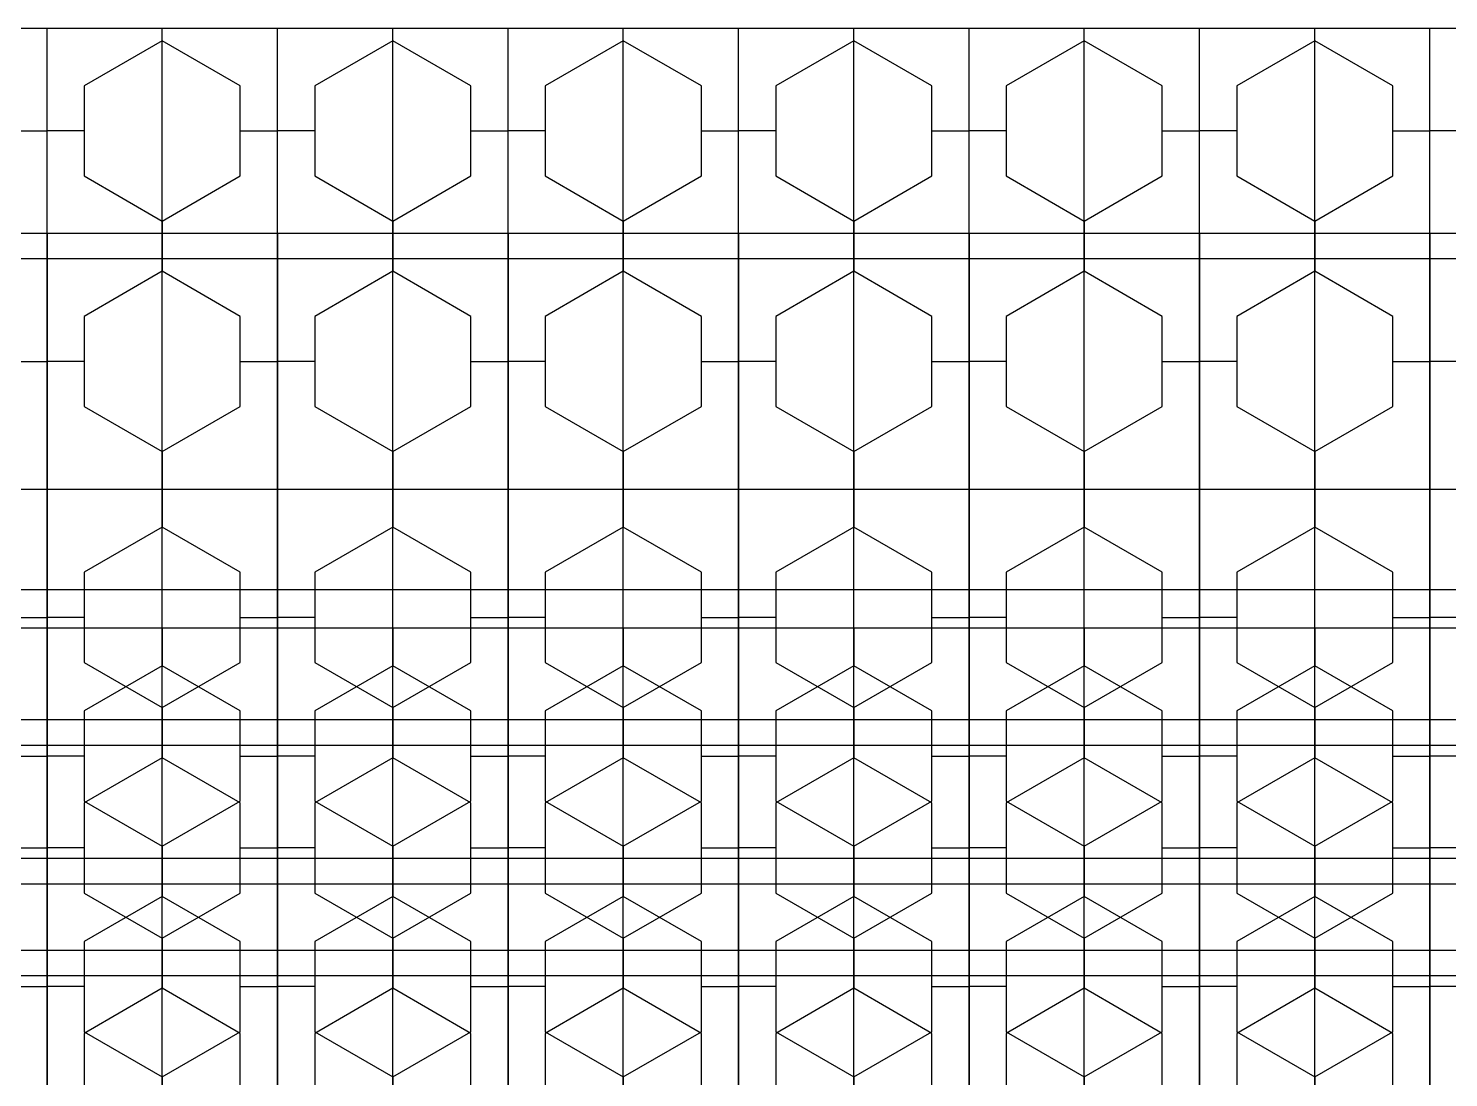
# Model space of a CAD drawing. Header units: metres. Extents: x -1744 to -758, y -4183 to -3914.
# Drawn here: x -838.519 to -835.858, y -4091.92 to -4089.954 of the extents above; entities that cross this region are included whole.
import ezdxf

# ---------------------------------------------------------------- set-up
doc = ezdxf.new("R2010")
doc.units = ezdxf.units.M
doc.layers.add('A-ID', color=11, linetype='Continuous')
doc.layers.add('WALL', color=7, linetype='Continuous')
doc.layers.add('by block', color=252, linetype='Continuous', lineweight=30)

# ---------------------------------------------------------------- blocks, each defined once
blk = doc.blocks.new('A$C1C9B1590')
at = {"layer": 'A-ID', "color": 250}
for p, q in [((767.0044, 93.009), (766.5725, 93.009)), ((767.4362, 93.009), (767.0044, 93.009)), ((767.0044, 89.6786), (767.0044, 93.009)), ((767.0044, 89.6786), (767.0044, 93.009)), ((767.2203, 89.2699), (767.2203, 93.009)), ((767.4362, 89.6786), (767.4362, 93.009)), ((767.4362, 89.6786), (767.4362, 93.009)), ((767.8681, 93.009), (767.4362, 93.009)), ((767.6521, 89.2699), (767.6521, 93.009)), ((767.8681, 89.6786), (767.8681, 93.009)), ((768.2999, 93.009), (767.8681, 93.009)), ((767.8681, 89.6786), (767.8681, 93.009)), ((768.084, 89.2699), (768.084, 93.009)), ((768.2999, 89.6786), (768.2999, 93.009)), ((768.7318, 93.009), (768.2999, 93.009)), ((768.2999, 89.6786), (768.2999, 93.009)), ((768.5158, 89.2699), (768.5158, 93.009)), ((768.7318, 89.6786), (768.7318, 93.009)), ((768.7318, 89.6786), (768.7318, 93.009)), ((769.1636, 93.009), (768.7318, 93.009)), ((768.9477, 89.2699), (768.9477, 93.009)), ((769.1636, 89.6786), (769.1636, 93.009)), ((769.5954, 93.009), (769.1636, 93.009)), ((769.1636, 89.6786), (769.1636, 93.009)), ((769.3795, 89.2699), (769.3795, 93.009)), ((769.5954, 89.6786), (769.5954, 93.009)), ((770.0273, 93.009), (769.5954, 93.009)), ((769.5954, 89.6786), (769.5954, 93.009)), ((767.2203, 92.9858), (767.074, 92.9014)), ((767.3666, 92.9014), (767.2203, 92.9858)), ((767.2203, 89.2467), (767.2203, 92.9858)), ((767.6521, 92.9858), (767.5059, 92.9014)), ((767.7984, 92.9014), (767.6521, 92.9858)), ((767.6521, 89.2467), (767.6521, 92.9858)), ((768.084, 92.9858), (767.9377, 92.9014)), ((768.2303, 92.9014), (768.084, 92.9858)), ((768.084, 89.2467), (768.084, 92.9858)), ((768.5158, 92.9858), (768.3696, 92.9014)), ((768.6621, 92.9014), (768.5158, 92.9858)), ((768.5158, 89.2467), (768.5158, 92.9858)), ((768.9477, 92.9858), (768.8014, 92.9014)), ((769.0939, 92.9014), (768.9477, 92.9858)), ((768.9477, 89.2467), (768.9477, 92.9858)), ((769.3795, 92.9858), (769.2333, 92.9014)), ((769.5258, 92.9014), (769.3795, 92.9858)), ((769.3795, 89.2467), (769.3795, 92.9858)), ((767.074, 92.9014), (767.074, 92.7325)), ((767.3666, 92.7325), (767.3666, 92.9014)), ((767.5059, 92.9014), (767.5059, 92.7325)), ((767.7984, 92.7325), (767.7984, 92.9014)), ((767.9377, 92.9014), (767.9377, 92.7325)), ((768.2303, 92.7325), (768.2303, 92.9014)), ((768.3696, 92.9014), (768.3696, 92.7325)), ((768.6621, 92.7325), (768.6621, 92.9014)), ((768.8014, 92.9014), (768.8014, 92.7325)), ((769.0939, 92.7325), (769.0939, 92.9014)), ((769.2333, 92.9014), (769.2333, 92.7325)), ((769.5258, 92.7325), (769.5258, 92.9014)), ((766.9347, 92.8169), (767.0044, 92.8169)), ((767.074, 92.8169), (767.0044, 92.8169)), ((767.3666, 92.8169), (767.4362, 92.8169)), ((767.5059, 92.8169), (767.4362, 92.8169)), ((767.7984, 92.8169), (767.8681, 92.8169)), ((767.9377, 92.8169), (767.8681, 92.8169)), ((768.2303, 92.8169), (768.2999, 92.8169)), ((768.3696, 92.8169), (768.2999, 92.8169)), ((768.6621, 92.8169), (768.7318, 92.8169)), ((768.8014, 92.8169), (768.7318, 92.8169)), ((769.0939, 92.8169), (769.1636, 92.8169)), ((769.2333, 92.8169), (769.1636, 92.8169)), ((769.5258, 92.8169), (769.5954, 92.8169)), ((769.6651, 92.8169), (769.5954, 92.8169)), ((767.074, 92.7325), (767.2203, 92.648)), ((767.2203, 92.648), (767.3666, 92.7325)), ((767.5059, 92.7325), (767.6521, 92.648)), ((767.6521, 92.648), (767.7984, 92.7325)), ((767.9377, 92.7325), (768.084, 92.648)), ((768.084, 92.648), (768.2303, 92.7325)), ((768.3696, 92.7325), (768.5158, 92.648)), ((768.5158, 92.648), (768.6621, 92.7325)), ((768.8014, 92.7325), (768.9477, 92.648)), ((768.9477, 92.648), (769.0939, 92.7325)), ((769.2333, 92.7325), (769.3795, 92.648)), ((769.3795, 92.648), (769.5258, 92.7325)), ((767.2203, 92.648), (767.2203, 92.5771)), ((767.6521, 92.648), (767.6521, 92.5771)), ((768.084, 92.648), (768.084, 92.5771)), ((768.5158, 92.648), (768.5158, 92.5771)), ((768.9477, 92.648), (768.9477, 92.5771)), ((769.3795, 92.648), (769.3795, 92.5771)), ((767.0044, 92.6249), (766.5725, 92.6249)), ((767.0044, 92.6249), (767.0044, 92.1453)), ((767.0044, 92.6249), (767.0044, 92.1453)), ((767.4362, 92.6249), (767.0044, 92.6249)), ((767.2203, 92.6249), (767.2203, 92.554)), ((767.4362, 92.6249), (767.4362, 92.1453)), ((767.4362, 92.6249), (767.4362, 92.1453)), ((767.8681, 92.6249), (767.4362, 92.6249)), ((767.6521, 92.6249), (767.6521, 92.554)), ((767.8681, 92.6249), (767.8681, 92.1453)), ((768.2999, 92.6249), (767.8681, 92.6249)), ((767.8681, 92.6249), (767.8681, 92.1453)), ((768.084, 92.6249), (768.084, 92.554)), ((768.7318, 92.6249), (768.2999, 92.6249)), ((768.2999, 92.6249), (768.2999, 92.1453)), ((768.2999, 92.6249), (768.2999, 92.1453)), ((768.5158, 92.6249), (768.5158, 92.554)), ((768.7318, 92.6249), (768.7318, 92.1453)), ((769.1636, 92.6249), (768.7318, 92.6249)), ((768.7318, 92.6249), (768.7318, 92.1453)), ((768.9477, 92.6249), (768.9477, 92.554)), ((769.5954, 92.6249), (769.1636, 92.6249)), ((769.1636, 92.6249), (769.1636, 92.1453)), ((769.1636, 92.6249), (769.1636, 92.1453)), ((769.3795, 92.6249), (769.3795, 92.554)), ((769.5954, 92.6249), (769.5954, 92.1453)), ((769.5954, 92.6249), (769.5954, 92.1453)), ((770.0273, 92.6249), (769.5954, 92.6249)), ((767.0044, 92.5771), (766.5725, 92.5771)), ((767.0044, 89.2467), (767.0044, 92.5771)), ((767.0044, 89.2467), (767.0044, 92.5771)), ((767.4362, 92.5771), (767.0044, 92.5771)), ((767.4362, 89.2467), (767.4362, 92.5771)), ((767.8681, 92.5771), (767.4362, 92.5771)), ((767.4362, 89.2467), (767.4362, 92.5771)), ((768.2999, 92.5771), (767.8681, 92.5771)), ((767.8681, 89.2467), (767.8681, 92.5771)), ((767.8681, 89.2467), (767.8681, 92.5771)), ((768.2999, 89.2467), (768.2999, 92.5771)), ((768.7318, 92.5771), (768.2999, 92.5771)), ((768.2999, 89.2467), (768.2999, 92.5771)), ((769.1636, 92.5771), (768.7318, 92.5771)), ((768.7318, 89.2467), (768.7318, 92.5771)), ((768.7318, 89.2467), (768.7318, 92.5771)), ((769.1636, 89.2467), (769.1636, 92.5771)), ((769.1636, 89.2467), (769.1636, 92.5771)), ((769.5954, 92.5771), (769.1636, 92.5771)), ((770.0273, 92.5771), (769.5954, 92.5771)), ((769.5954, 89.2467), (769.5954, 92.5771)), ((769.5954, 89.2467), (769.5954, 92.5771)), ((767.2203, 92.554), (767.074, 92.4695)), ((767.3666, 92.4695), (767.2203, 92.554)), ((767.6521, 92.554), (767.5059, 92.4695)), ((767.7984, 92.4695), (767.6521, 92.554)), ((768.084, 92.554), (767.9377, 92.4695)), ((768.2303, 92.4695), (768.084, 92.554)), ((768.5158, 92.554), (768.3696, 92.4695)), ((768.6621, 92.4695), (768.5158, 92.554)), ((768.9477, 92.554), (768.8014, 92.4695)), ((769.0939, 92.4695), (768.9477, 92.554)), ((769.3795, 92.554), (769.2333, 92.4695)), ((769.5258, 92.4695), (769.3795, 92.554)), ((767.074, 92.4695), (767.074, 92.3006)), ((767.3666, 92.3006), (767.3666, 92.4695)), ((767.5059, 92.4695), (767.5059, 92.3006)), ((767.7984, 92.3006), (767.7984, 92.4695)), ((767.9377, 92.4695), (767.9377, 92.3006)), ((768.2303, 92.3006), (768.2303, 92.4695)), ((768.3696, 92.4695), (768.3696, 92.3006)), ((768.6621, 92.3006), (768.6621, 92.4695)), ((768.8014, 92.4695), (768.8014, 92.3006)), ((769.0939, 92.3006), (769.0939, 92.4695)), ((769.2333, 92.4695), (769.2333, 92.3006)), ((769.5258, 92.3006), (769.5258, 92.4695)), ((766.9347, 92.3851), (767.0044, 92.3851)), ((767.074, 92.3851), (767.0044, 92.3851)), ((767.3666, 92.3851), (767.4362, 92.3851)), ((767.5059, 92.3851), (767.4362, 92.3851)), ((767.7984, 92.3851), (767.8681, 92.3851)), ((767.9377, 92.3851), (767.8681, 92.3851)), ((768.2303, 92.3851), (768.2999, 92.3851)), ((768.3696, 92.3851), (768.2999, 92.3851)), ((768.6621, 92.3851), (768.7318, 92.3851)), ((768.8014, 92.3851), (768.7318, 92.3851)), ((769.0939, 92.3851), (769.1636, 92.3851)), ((769.2333, 92.3851), (769.1636, 92.3851)), ((769.5258, 92.3851), (769.5954, 92.3851)), ((769.6651, 92.3851), (769.5954, 92.3851)), ((767.074, 92.3006), (767.2203, 92.2162)), ((767.2203, 92.2162), (767.3666, 92.3006)), ((767.5059, 92.3006), (767.6521, 92.2162)), ((767.6521, 92.2162), (767.7984, 92.3006)), ((767.9377, 92.3006), (768.084, 92.2162)), ((768.084, 92.2162), (768.2303, 92.3006)), ((768.3696, 92.3006), (768.5158, 92.2162)), ((768.5158, 92.2162), (768.6621, 92.3006)), ((768.8014, 92.3006), (768.9477, 92.2162)), ((768.9477, 92.2162), (769.0939, 92.3006)), ((769.2333, 92.3006), (769.3795, 92.2162)), ((769.3795, 92.2162), (769.5258, 92.3006)), ((767.2203, 92.2162), (767.2203, 92.1453)), ((767.6521, 92.2162), (767.6521, 92.1453)), ((768.084, 92.2162), (768.084, 92.1453)), ((768.5158, 92.2162), (768.5158, 92.1453)), ((768.9477, 92.2162), (768.9477, 92.1453)), ((769.3795, 92.2162), (769.3795, 92.1453)), ((767.0044, 92.1453), (766.5725, 92.1453)), ((767.0044, 92.1453), (766.5725, 92.1453)), ((767.0044, 92.1453), (767.0044, 91.6657)), ((767.4362, 92.1453), (767.0044, 92.1453)), ((767.4362, 92.1453), (767.0044, 92.1453)), ((767.0044, 92.1453), (767.0044, 91.6657)), ((767.2203, 92.1453), (767.2203, 92.0744)), ((767.8681, 92.1453), (767.4362, 92.1453)), ((767.4362, 92.1453), (767.4362, 91.6657)), ((767.4362, 92.1453), (767.4362, 91.6657)), ((767.8681, 92.1453), (767.4362, 92.1453)), ((767.6521, 92.1453), (767.6521, 92.0744)), ((767.8681, 92.1453), (767.8681, 91.6657)), ((768.2999, 92.1453), (767.8681, 92.1453)), ((768.2999, 92.1453), (767.8681, 92.1453)), ((767.8681, 92.1453), (767.8681, 91.6657)), ((768.084, 92.1453), (768.084, 92.0744)), ((768.2999, 92.1453), (768.2999, 91.6657)), ((768.7318, 92.1453), (768.2999, 92.1453)), ((768.2999, 92.1453), (768.2999, 91.6657)), ((768.7318, 92.1453), (768.2999, 92.1453)), ((768.5158, 92.1453), (768.5158, 92.0744)), ((768.7318, 92.1453), (768.7318, 91.6657)), ((769.1636, 92.1453), (768.7318, 92.1453)), ((769.1636, 92.1453), (768.7318, 92.1453)), ((768.7318, 92.1453), (768.7318, 91.6657)), ((768.9477, 92.1453), (768.9477, 92.0744)), ((769.1636, 92.1453), (769.1636, 91.6657)), ((769.5954, 92.1453), (769.1636, 92.1453)), ((769.1636, 92.1453), (769.1636, 91.6657)), ((769.5954, 92.1453), (769.1636, 92.1453)), ((769.3795, 92.1453), (769.3795, 92.0744)), ((769.5954, 92.1453), (769.5954, 91.6657)), ((769.5954, 92.1453), (769.5954, 91.6657)), ((770.0273, 92.1453), (769.5954, 92.1453)), ((770.0273, 92.1453), (769.5954, 92.1453)), ((767.2203, 92.0744), (767.074, 91.99)), ((767.3666, 91.99), (767.2203, 92.0744)), ((767.6521, 92.0744), (767.5059, 91.99)), ((767.7984, 91.99), (767.6521, 92.0744)), ((768.084, 92.0744), (767.9377, 91.99)), ((768.2303, 91.99), (768.084, 92.0744)), ((768.5158, 92.0744), (768.3696, 91.99)), ((768.6621, 91.99), (768.5158, 92.0744)), ((768.9477, 92.0744), (768.8014, 91.99)), ((769.0939, 91.99), (768.9477, 92.0744)), ((769.3795, 92.0744), (769.2333, 91.99)), ((769.5258, 91.99), (769.3795, 92.0744)), ((767.074, 91.99), (767.074, 91.8211)), ((767.3666, 91.8211), (767.3666, 91.99)), ((767.5059, 91.99), (767.5059, 91.8211)), ((767.7984, 91.8211), (767.7984, 91.99)), ((767.9377, 91.99), (767.9377, 91.8211)), ((768.2303, 91.8211), (768.2303, 91.99)), ((768.3696, 91.99), (768.3696, 91.8211)), ((768.6621, 91.8211), (768.6621, 91.99)), ((768.8014, 91.99), (768.8014, 91.8211)), ((769.0939, 91.8211), (769.0939, 91.99)), ((769.2333, 91.99), (769.2333, 91.8211)), ((769.5258, 91.8211), (769.5258, 91.99)), ((766.9347, 91.9055), (767.0044, 91.9055)), ((767.074, 91.9055), (767.0044, 91.9055)), ((767.3666, 91.9055), (767.4362, 91.9055)), ((767.5059, 91.9055), (767.4362, 91.9055)), ((767.7984, 91.9055), (767.8681, 91.9055)), ((767.9377, 91.9055), (767.8681, 91.9055)), ((768.2303, 91.9055), (768.2999, 91.9055)), ((768.3696, 91.9055), (768.2999, 91.9055)), ((768.6621, 91.9055), (768.7318, 91.9055)), ((768.8014, 91.9055), (768.7318, 91.9055)), ((769.0939, 91.9055), (769.1636, 91.9055)), ((769.2333, 91.9055), (769.1636, 91.9055)), ((769.5258, 91.9055), (769.5954, 91.9055)), ((769.6651, 91.9055), (769.5954, 91.9055)), ((767.0044, 91.8855), (766.5725, 91.8855)), ((767.0044, 91.8855), (767.0044, 91.4059)), ((767.0044, 91.8855), (767.0044, 91.4059)), ((767.4362, 91.8855), (767.0044, 91.8855)), ((767.2203, 91.8855), (767.2203, 91.8146)), ((767.8681, 91.8855), (767.4362, 91.8855)), ((767.4362, 91.8855), (767.4362, 91.4059)), ((767.4362, 91.8855), (767.4362, 91.4059)), ((767.6521, 91.8855), (767.6521, 91.8146)), ((767.8681, 91.8855), (767.8681, 91.4059)), ((767.8681, 91.8855), (767.8681, 91.4059)), ((768.2999, 91.8855), (767.8681, 91.8855)), ((768.084, 91.8855), (768.084, 91.8146)), ((768.2999, 91.8855), (768.2999, 91.4059)), ((768.2999, 91.8855), (768.2999, 91.4059)), ((768.7318, 91.8855), (768.2999, 91.8855)), ((768.5158, 91.8855), (768.5158, 91.8146)), ((769.1636, 91.8855), (768.7318, 91.8855)), ((768.7318, 91.8855), (768.7318, 91.4059)), ((768.7318, 91.8855), (768.7318, 91.4059)), ((768.9477, 91.8855), (768.9477, 91.8146)), ((769.1636, 91.8855), (769.1636, 91.4059)), ((769.5954, 91.8855), (769.1636, 91.8855)), ((769.1636, 91.8855), (769.1636, 91.4059)), ((769.3795, 91.8855), (769.3795, 91.8146)), ((769.5954, 91.8855), (769.5954, 91.4059)), ((769.5954, 91.8855), (769.5954, 91.4059)), ((770.0273, 91.8855), (769.5954, 91.8855)), ((767.074, 91.8211), (767.2203, 91.7366)), ((767.2203, 91.8146), (767.074, 91.7302)), ((767.2203, 91.7366), (767.3666, 91.8211)), ((767.3666, 91.7302), (767.2203, 91.8146)), ((767.5059, 91.8211), (767.6521, 91.7366)), ((767.6521, 91.8146), (767.5059, 91.7302)), ((767.6521, 91.7366), (767.7984, 91.8211)), ((767.7984, 91.7302), (767.6521, 91.8146)), ((767.9377, 91.8211), (768.084, 91.7366)), ((768.084, 91.8146), (767.9377, 91.7302)), ((768.084, 91.7366), (768.2303, 91.8211)), ((768.2303, 91.7302), (768.084, 91.8146)), ((768.3696, 91.8211), (768.5158, 91.7366)), ((768.5158, 91.8146), (768.3696, 91.7302)), ((768.5158, 91.7366), (768.6621, 91.8211)), ((768.6621, 91.7302), (768.5158, 91.8146)), ((768.8014, 91.8211), (768.9477, 91.7366)), ((768.9477, 91.8146), (768.8014, 91.7302)), ((768.9477, 91.7366), (769.0939, 91.8211)), ((769.0939, 91.7302), (768.9477, 91.8146)), ((769.2333, 91.8211), (769.3795, 91.7366)), ((769.3795, 91.8146), (769.2333, 91.7302)), ((769.3795, 91.7366), (769.5258, 91.8211)), ((769.5258, 91.7302), (769.3795, 91.8146)), ((767.074, 91.7302), (767.074, 91.5613)), ((767.2203, 91.7366), (767.2203, 91.6657)), ((767.3666, 91.5613), (767.3666, 91.7302)), ((767.5059, 91.7302), (767.5059, 91.5613)), ((767.6521, 91.7366), (767.6521, 91.6657)), ((767.7984, 91.5613), (767.7984, 91.7302)), ((767.9377, 91.7302), (767.9377, 91.5613)), ((768.084, 91.7366), (768.084, 91.6657)), ((768.2303, 91.5613), (768.2303, 91.7302)), ((768.3696, 91.7302), (768.3696, 91.5613)), ((768.5158, 91.7366), (768.5158, 91.6657)), ((768.6621, 91.5613), (768.6621, 91.7302)), ((768.8014, 91.7302), (768.8014, 91.5613)), ((768.9477, 91.7366), (768.9477, 91.6657)), ((769.0939, 91.5613), (769.0939, 91.7302)), ((769.2333, 91.7302), (769.2333, 91.5613)), ((769.3795, 91.7366), (769.3795, 91.6657)), ((769.5258, 91.5613), (769.5258, 91.7302)), ((767.0044, 91.7135), (766.5725, 91.7135)), ((767.0044, 91.7135), (767.0044, 91.2339)), ((767.4362, 91.7135), (767.0044, 91.7135)), ((767.0044, 91.7135), (767.0044, 91.2339)), ((767.2203, 91.7135), (767.2203, 91.6426)), ((767.8681, 91.7135), (767.4362, 91.7135)), ((767.4362, 91.7135), (767.4362, 91.2339)), ((767.4362, 91.7135), (767.4362, 91.2339)), ((767.6521, 91.7135), (767.6521, 91.6426)), ((767.8681, 91.7135), (767.8681, 91.2339)), ((768.2999, 91.7135), (767.8681, 91.7135)), ((767.8681, 91.7135), (767.8681, 91.2339)), ((768.084, 91.7135), (768.084, 91.6426)), ((768.7318, 91.7135), (768.2999, 91.7135)), ((768.2999, 91.7135), (768.2999, 91.2339)), ((768.2999, 91.7135), (768.2999, 91.2339)), ((768.5158, 91.7135), (768.5158, 91.6426)), ((768.7318, 91.7135), (768.7318, 91.2339)), ((769.1636, 91.7135), (768.7318, 91.7135)), ((768.7318, 91.7135), (768.7318, 91.2339)), ((768.9477, 91.7135), (768.9477, 91.6426)), ((769.1636, 91.7135), (769.1636, 91.2339)), ((769.5954, 91.7135), (769.1636, 91.7135)), ((769.1636, 91.7135), (769.1636, 91.2339)), ((769.3795, 91.7135), (769.3795, 91.6426)), ((769.5954, 91.7135), (769.5954, 91.2339)), ((770.0273, 91.7135), (769.5954, 91.7135)), ((769.5954, 91.7135), (769.5954, 91.2339)), ((767.0044, 91.6657), (766.5725, 91.6657)), ((767.4362, 91.6657), (767.0044, 91.6657)), ((767.8681, 91.6657), (767.4362, 91.6657)), ((768.2999, 91.6657), (767.8681, 91.6657)), ((768.7318, 91.6657), (768.2999, 91.6657)), ((769.1636, 91.6657), (768.7318, 91.6657)), ((769.5954, 91.6657), (769.1636, 91.6657)), ((770.0273, 91.6657), (769.5954, 91.6657)), ((766.9347, 91.6457), (767.0044, 91.6457)), ((767.074, 91.6457), (767.0044, 91.6457)), ((767.2203, 91.6426), (767.074, 91.5581)), ((767.3666, 91.5581), (767.2203, 91.6426)), ((767.3666, 91.6457), (767.4362, 91.6457)), ((767.5059, 91.6457), (767.4362, 91.6457)), ((767.6521, 91.6426), (767.5059, 91.5581)), ((767.7984, 91.5581), (767.6521, 91.6426)), ((767.7984, 91.6457), (767.8681, 91.6457)), ((767.9377, 91.6457), (767.8681, 91.6457)), ((768.084, 91.6426), (767.9377, 91.5581)), ((768.2303, 91.5581), (768.084, 91.6426)), ((768.2303, 91.6457), (768.2999, 91.6457)), ((768.3696, 91.6457), (768.2999, 91.6457)), ((768.5158, 91.6426), (768.3696, 91.5581)), ((768.6621, 91.5581), (768.5158, 91.6426)), ((768.6621, 91.6457), (768.7318, 91.6457)), ((768.8014, 91.6457), (768.7318, 91.6457)), ((768.9477, 91.6426), (768.8014, 91.5581)), ((769.0939, 91.5581), (768.9477, 91.6426)), ((769.0939, 91.6457), (769.1636, 91.6457)), ((769.2333, 91.6457), (769.1636, 91.6457)), ((769.3795, 91.6426), (769.2333, 91.5581)), ((769.5258, 91.5581), (769.3795, 91.6426)), ((769.5258, 91.6457), (769.5954, 91.6457)), ((769.6651, 91.6457), (769.5954, 91.6457)), ((767.074, 91.5613), (767.2203, 91.4768)), ((767.074, 91.5581), (767.074, 91.3892)), ((767.2203, 91.4768), (767.3666, 91.5613)), ((767.3666, 91.3892), (767.3666, 91.5581)), ((767.5059, 91.5613), (767.6521, 91.4768)), ((767.5059, 91.5581), (767.5059, 91.3892)), ((767.6521, 91.4768), (767.7984, 91.5613)), ((767.7984, 91.3892), (767.7984, 91.5581)), ((767.9377, 91.5613), (768.084, 91.4768)), ((767.9377, 91.5581), (767.9377, 91.3892)), ((768.084, 91.4768), (768.2303, 91.5613)), ((768.2303, 91.3892), (768.2303, 91.5581)), ((768.3696, 91.5613), (768.5158, 91.4768)), ((768.3696, 91.5581), (768.3696, 91.3892)), ((768.5158, 91.4768), (768.6621, 91.5613)), ((768.6621, 91.3892), (768.6621, 91.5581)), ((768.8014, 91.5613), (768.9477, 91.4768)), ((768.8014, 91.5581), (768.8014, 91.3892)), ((768.9477, 91.4768), (769.0939, 91.5613)), ((769.0939, 91.3892), (769.0939, 91.5581)), ((769.2333, 91.5613), (769.3795, 91.4768)), ((769.2333, 91.5581), (769.2333, 91.3892)), ((769.3795, 91.4768), (769.5258, 91.5613)), ((769.5258, 91.3892), (769.5258, 91.5581)), ((767.2203, 91.4768), (767.2203, 91.4059)), ((767.6521, 91.4768), (767.6521, 91.4059)), ((768.084, 91.4768), (768.084, 91.4059)), ((768.5158, 91.4768), (768.5158, 91.4059)), ((768.9477, 91.4768), (768.9477, 91.4059)), ((769.3795, 91.4768), (769.3795, 91.4059)), ((767.0044, 91.4537), (766.5725, 91.4537)), ((766.9347, 91.4737), (767.0044, 91.4737)), ((767.074, 91.4737), (767.0044, 91.4737)), ((767.0044, 91.4537), (767.0044, 90.9741)), ((767.0044, 91.4537), (767.0044, 90.9741)), ((767.4362, 91.4537), (767.0044, 91.4537)), ((767.2203, 91.4537), (767.2203, 91.3828)), ((767.3666, 91.4737), (767.4362, 91.4737)), ((767.5059, 91.4737), (767.4362, 91.4737)), ((767.4362, 91.4537), (767.4362, 90.9741)), ((767.4362, 91.4537), (767.4362, 90.9741)), ((767.8681, 91.4537), (767.4362, 91.4537)), ((767.6521, 91.4537), (767.6521, 91.3828)), ((767.7984, 91.4737), (767.8681, 91.4737)), ((767.9377, 91.4737), (767.8681, 91.4737)), ((767.8681, 91.4537), (767.8681, 90.9741)), ((768.2999, 91.4537), (767.8681, 91.4537)), ((767.8681, 91.4537), (767.8681, 90.9741)), ((768.084, 91.4537), (768.084, 91.3828)), ((768.2303, 91.4737), (768.2999, 91.4737)), ((768.3696, 91.4737), (768.2999, 91.4737)), ((768.7318, 91.4537), (768.2999, 91.4537)), ((768.2999, 91.4537), (768.2999, 90.9741)), ((768.2999, 91.4537), (768.2999, 90.9741)), ((768.5158, 91.4537), (768.5158, 91.3828)), ((768.6621, 91.4737), (768.7318, 91.4737)), ((768.8014, 91.4737), (768.7318, 91.4737)), ((768.7318, 91.4537), (768.7318, 90.9741)), ((769.1636, 91.4537), (768.7318, 91.4537)), ((768.7318, 91.4537), (768.7318, 90.9741)), ((768.9477, 91.4537), (768.9477, 91.3828)), ((769.0939, 91.4737), (769.1636, 91.4737)), ((769.2333, 91.4737), (769.1636, 91.4737)), ((769.1636, 91.4537), (769.1636, 90.9741)), ((769.5954, 91.4537), (769.1636, 91.4537)), ((769.1636, 91.4537), (769.1636, 90.9741)), ((769.3795, 91.4537), (769.3795, 91.3828)), ((769.5258, 91.4737), (769.5954, 91.4737)), ((769.6651, 91.4737), (769.5954, 91.4737)), ((769.5954, 91.4537), (769.5954, 90.9741)), ((769.5954, 91.4537), (769.5954, 90.9741)), ((770.0273, 91.4537), (769.5954, 91.4537)), ((767.0044, 91.4059), (766.5725, 91.4059)), ((767.4362, 91.4059), (767.0044, 91.4059)), ((767.8681, 91.4059), (767.4362, 91.4059)), ((768.2999, 91.4059), (767.8681, 91.4059)), ((768.7318, 91.4059), (768.2999, 91.4059)), ((769.1636, 91.4059), (768.7318, 91.4059)), ((769.5954, 91.4059), (769.1636, 91.4059)), ((770.0273, 91.4059), (769.5954, 91.4059)), ((767.074, 91.3892), (767.2203, 91.3048)), ((767.2203, 91.3828), (767.074, 91.2983)), ((767.2203, 91.3048), (767.3666, 91.3892)), ((767.3666, 91.2983), (767.2203, 91.3828)), ((767.5059, 91.3892), (767.6521, 91.3048)), ((767.6521, 91.3828), (767.5059, 91.2983)), ((767.6521, 91.3048), (767.7984, 91.3892)), ((767.7984, 91.2983), (767.6521, 91.3828)), ((767.9377, 91.3892), (768.084, 91.3048)), ((768.084, 91.3828), (767.9377, 91.2983)), ((768.084, 91.3048), (768.2303, 91.3892)), ((768.2303, 91.2983), (768.084, 91.3828)), ((768.3696, 91.3892), (768.5158, 91.3048)), ((768.5158, 91.3828), (768.3696, 91.2983)), ((768.5158, 91.3048), (768.6621, 91.3892)), ((768.6621, 91.2983), (768.5158, 91.3828)), ((768.8014, 91.3892), (768.9477, 91.3048)), ((768.9477, 91.3828), (768.8014, 91.2983)), ((768.9477, 91.3048), (769.0939, 91.3892)), ((769.0939, 91.2983), (768.9477, 91.3828)), ((769.2333, 91.3892), (769.3795, 91.3048)), ((769.3795, 91.3828), (769.2333, 91.2983)), ((769.3795, 91.3048), (769.5258, 91.3892)), ((769.5258, 91.2983), (769.3795, 91.3828)), ((767.074, 91.2983), (767.074, 91.1294)), ((767.2203, 91.3048), (767.2203, 91.2339)), ((767.3666, 91.1294), (767.3666, 91.2983)), ((767.5059, 91.2983), (767.5059, 91.1294)), ((767.6521, 91.3048), (767.6521, 91.2339)), ((767.7984, 91.1294), (767.7984, 91.2983)), ((767.9377, 91.2983), (767.9377, 91.1294)), ((768.084, 91.3048), (768.084, 91.2339)), ((768.2303, 91.1294), (768.2303, 91.2983)), ((768.3696, 91.2983), (768.3696, 91.1294)), ((768.5158, 91.3048), (768.5158, 91.2339)), ((768.6621, 91.1294), (768.6621, 91.2983)), ((768.8014, 91.2983), (768.8014, 91.1294)), ((768.9477, 91.3048), (768.9477, 91.2339)), ((769.0939, 91.1294), (769.0939, 91.2983)), ((769.2333, 91.2983), (769.2333, 91.1294)), ((769.3795, 91.3048), (769.3795, 91.2339)), ((769.5258, 91.1294), (769.5258, 91.2983)), ((767.0044, 91.2816), (766.5725, 91.2816)), ((767.0044, 91.2816), (767.0044, 90.802)), ((767.0044, 91.2816), (767.0044, 90.802)), ((767.4362, 91.2816), (767.0044, 91.2816)), ((767.2203, 91.2816), (767.2203, 91.2107)), ((767.4362, 91.2816), (767.4362, 90.802)), ((767.4362, 91.2816), (767.4362, 90.802)), ((767.8681, 91.2816), (767.4362, 91.2816)), ((767.6521, 91.2816), (767.6521, 91.2107)), ((767.8681, 91.2816), (767.8681, 90.802)), ((768.2999, 91.2816), (767.8681, 91.2816)), ((767.8681, 91.2816), (767.8681, 90.802)), ((768.084, 91.2816), (768.084, 91.2107)), ((768.2999, 91.2816), (768.2999, 90.802)), ((768.7318, 91.2816), (768.2999, 91.2816)), ((768.2999, 91.2816), (768.2999, 90.802)), ((768.5158, 91.2816), (768.5158, 91.2107)), ((769.1636, 91.2816), (768.7318, 91.2816)), ((768.7318, 91.2816), (768.7318, 90.802)), ((768.7318, 91.2816), (768.7318, 90.802)), ((768.9477, 91.2816), (768.9477, 91.2107)), ((769.5954, 91.2816), (769.1636, 91.2816)), ((769.1636, 91.2816), (769.1636, 90.802)), ((769.1636, 91.2816), (769.1636, 90.802)), ((769.3795, 91.2816), (769.3795, 91.2107)), ((769.5954, 91.2816), (769.5954, 90.802)), ((770.0273, 91.2816), (769.5954, 91.2816)), ((769.5954, 91.2816), (769.5954, 90.802)), ((767.0044, 91.2339), (766.5725, 91.2339)), ((766.9347, 91.2139), (767.0044, 91.2139)), ((767.4362, 91.2339), (767.0044, 91.2339)), ((767.074, 91.2139), (767.0044, 91.2139)), ((767.2203, 91.2107), (767.074, 91.1263)), ((767.3666, 91.1263), (767.2203, 91.2107)), ((767.3666, 91.2139), (767.4362, 91.2139)), ((767.8681, 91.2339), (767.4362, 91.2339)), ((767.5059, 91.2139), (767.4362, 91.2139)), ((767.6521, 91.2107), (767.5059, 91.1263)), ((767.7984, 91.1263), (767.6521, 91.2107)), ((767.7984, 91.2139), (767.8681, 91.2139)), ((768.2999, 91.2339), (767.8681, 91.2339)), ((767.9377, 91.2139), (767.8681, 91.2139)), ((768.084, 91.2107), (767.9377, 91.1263)), ((768.2303, 91.1263), (768.084, 91.2107)), ((768.2303, 91.2139), (768.2999, 91.2139)), ((768.7318, 91.2339), (768.2999, 91.2339)), ((768.3696, 91.2139), (768.2999, 91.2139)), ((768.5158, 91.2107), (768.3696, 91.1263)), ((768.6621, 91.1263), (768.5158, 91.2107)), ((768.6621, 91.2139), (768.7318, 91.2139)), ((769.1636, 91.2339), (768.7318, 91.2339)), ((768.8014, 91.2139), (768.7318, 91.2139)), ((768.9477, 91.2107), (768.8014, 91.1263)), ((769.0939, 91.1263), (768.9477, 91.2107)), ((769.0939, 91.2139), (769.1636, 91.2139)), ((769.5954, 91.2339), (769.1636, 91.2339)), ((769.2333, 91.2139), (769.1636, 91.2139)), ((769.3795, 91.2107), (769.2333, 91.1263)), ((769.5258, 91.1263), (769.3795, 91.2107)), ((769.5258, 91.2139), (769.5954, 91.2139)), ((770.0273, 91.2339), (769.5954, 91.2339)), ((769.6651, 91.2139), (769.5954, 91.2139)), ((767.074, 91.1294), (767.2203, 91.045)), ((767.074, 91.1263), (767.074, 90.9574)), ((767.2203, 91.045), (767.3666, 91.1294)), ((767.3666, 90.9574), (767.3666, 91.1263)), ((767.5059, 91.1294), (767.6521, 91.045)), ((767.5059, 91.1263), (767.5059, 90.9574)), ((767.6521, 91.045), (767.7984, 91.1294)), ((767.7984, 90.9574), (767.7984, 91.1263)), ((767.9377, 91.1294), (768.084, 91.045)), ((767.9377, 91.1263), (767.9377, 90.9574)), ((768.084, 91.045), (768.2303, 91.1294)), ((768.2303, 90.9574), (768.2303, 91.1263)), ((768.3696, 91.1294), (768.5158, 91.045)), ((768.3696, 91.1263), (768.3696, 90.9574)), ((768.5158, 91.045), (768.6621, 91.1294)), ((768.6621, 90.9574), (768.6621, 91.1263)), ((768.8014, 91.1294), (768.9477, 91.045)), ((768.8014, 91.1263), (768.8014, 90.9574)), ((768.9477, 91.045), (769.0939, 91.1294)), ((769.0939, 90.9574), (769.0939, 91.1263)), ((769.2333, 91.1294), (769.3795, 91.045)), ((769.2333, 91.1263), (769.2333, 90.9574)), ((769.3795, 91.045), (769.5258, 91.1294)), ((769.5258, 90.9574), (769.5258, 91.1263)), ((767.2203, 91.045), (767.2203, 90.9741)), ((767.6521, 91.045), (767.6521, 90.9741)), ((768.084, 91.045), (768.084, 90.9741)), ((768.5158, 91.045), (768.5158, 90.9741)), ((768.9477, 91.045), (768.9477, 90.9741)), ((769.3795, 91.045), (769.3795, 90.9741))]:
    blk.add_line(p, q, dxfattribs=at)
at = {"layer": 'by block', "color": 250}
blk.add_line((772.1854, 91.9571), (761.8222, 91.9571), dxfattribs=at)

msp = doc.modelspace()

# ---------------------------------------------------------------- block references
at = {"layer": 'WALL'}
msp.add_blockref('A$C1C9B1590', (-1605.48862, -4182.96317), dxfattribs=at)

doc.saveas('drawing.dxf')
